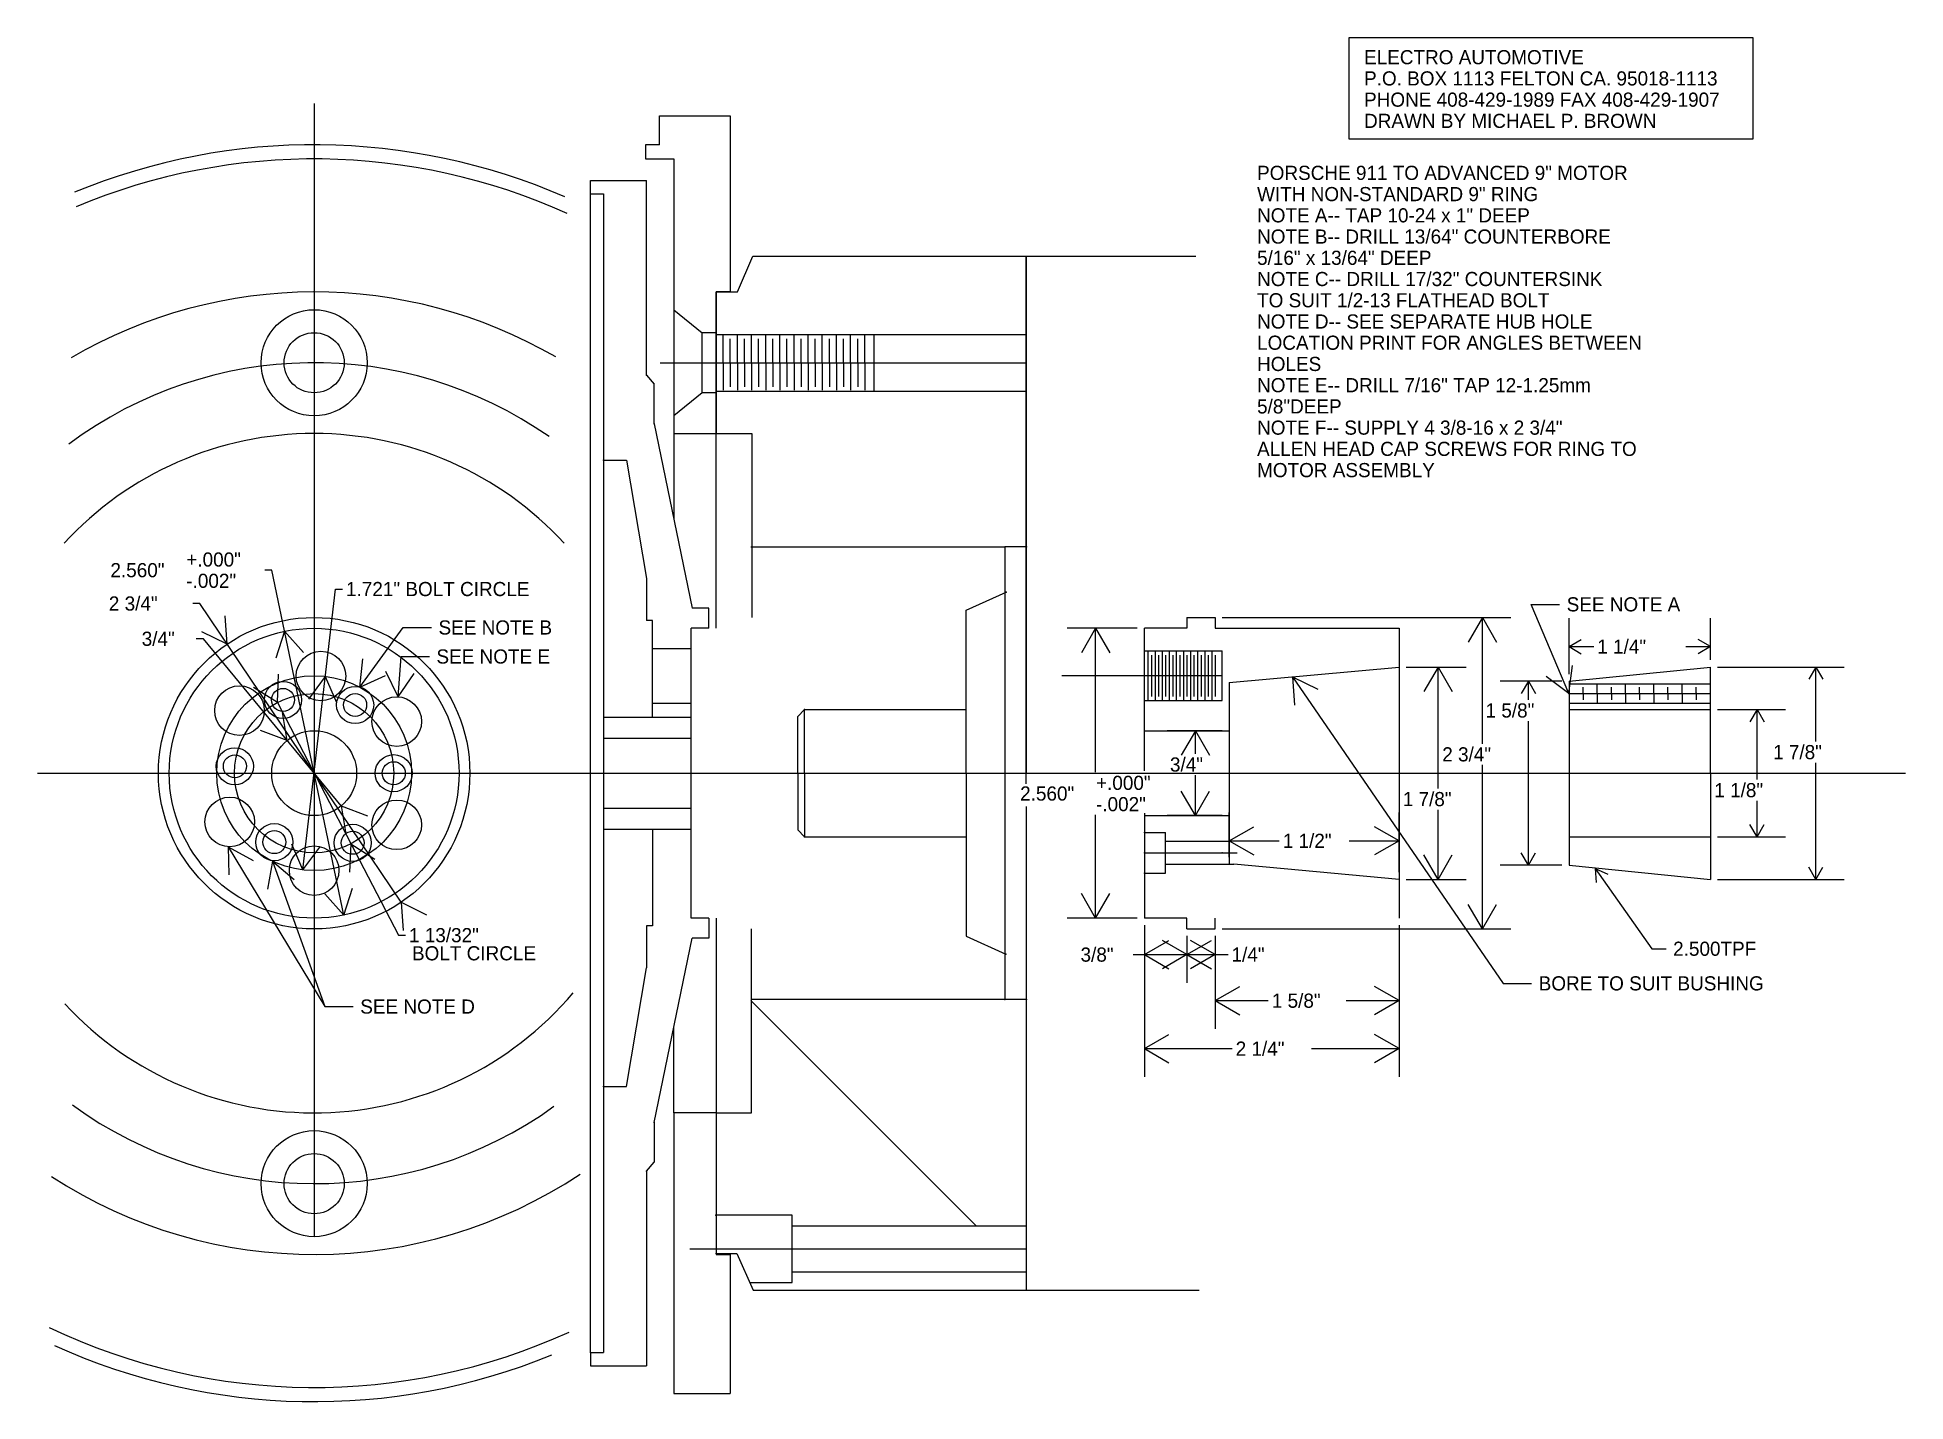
# Model space of a CAD drawing. Extents: x 0.5 to 17, y 1.2 to 13.2.
import ezdxf

# ---------------------------------------------------------------- set-up
doc = ezdxf.new("R2010")
doc.units = 0

msp = doc.modelspace()

# ---------------------------------------------------------------- linework, layer by layer
at = {"layer": 'ADC9', "color": 7, "linetype": 'CONTINUOUS'}
for p, q in [((9.231676, 6.75), (9.231676, 11.315)), ((9.231676, 11.315), (10.729809, 11.315)), ((9.231676, 11.315), (9.231676, 6.75)), ((9.236, 8.749995), (9.045, 8.749995)), ((9.045, 8.749995), (9.045, 4.750005)), ((8.702999, 8.19), (9.054943, 8.348969)), ((8.702999, 6.75), (8.702999, 8.19)), ((7.215, 7.24993), (7.274988, 7.313709)), ((7.274988, 7.313709), (8.702999, 7.313709)), ((7.274988, 6.751209), (7.274988, 7.313709)), ((7.215, 6.75), (7.215, 7.24993)), ((7.215, 6.75), (7.215, 6.25)), ((7.274988, 6.751209), (7.274988, 6.188709)), ((8.702999, 6.75), (8.702999, 5.31)), ((9.231676, 6.657137), (9.231676, 6.75)), ((9.231676, 6.457164), (9.231676, 2.185)), ((7.274988, 6.188709), (7.215, 6.25)), ((7.274988, 6.188709), (8.702999, 6.188709)), ((8.702999, 5.31), (9.051756, 5.150971)), ((9.236124, 4.750005), (9.045124, 4.750005)), ((9.231676, 2.185), (10.761583, 2.185))]:
    msp.add_line(p, q, dxfattribs=at)
at = {"layer": 'ADC9', "color": 7}
for p in [(9.236, 8.749995), (9.054943, 8.348969), (7.274988, 7.313709), (7.215, 6.75), (7.215, 6.75), (7.215, 6.75), (7.274988, 6.751209), (8.702999, 6.75), (8.702999, 6.75), (8.702999, 6.75), (9.045, 6.75), (9.045, 6.75), (9.231676, 6.75), (9.231676, 6.75), (9.231676, 6.75), (7.274988, 6.188709), (9.051756, 5.150971), (9.236124, 4.750005)]:
    msp.add_point(p, dxfattribs=at)
at = {"layer": 'BUSH', "color": 7, "linetype": 'CONTINUOUS'}
for p, q in [((14.026999, 7.625), (14.026999, 8.117966)), ((15.276999, 7.75), (15.276999, 8.117966)), ((14.026999, 7.867966), (14.135253, 7.930466)), ((15.276999, 7.867966), (15.168746, 7.930466)), ((14.026999, 7.867966), (14.135253, 7.805466)), ((14.026999, 7.867966), (14.245314, 7.867966)), ((15.058685, 7.867966), (15.276999, 7.867966)), ((15.276999, 7.867966), (15.168746, 7.805466)), ((14.026999, 7.5625), (15.276999, 7.6875)), ((15.276999, 6.75), (15.276999, 7.6875)), ((15.339499, 7.6875), (16.456827, 7.6875)), ((16.206827, 7.6875), (16.144327, 7.579247)), ((16.206827, 7.6875), (16.269327, 7.579247)), ((16.206827, 7.030931), (16.206827, 7.6875)), ((13.964499, 7.5625), (13.418021, 7.5625)), ((13.668021, 7.5625), (13.605521, 7.454247)), ((13.668021, 7.5625), (13.730521, 7.454247)), ((13.668021, 7.399062), (13.668021, 7.5625)), ((14.025859, 7.454028), (15.276999, 7.454028)), ((14.026999, 7.5625), (14.026999, 6.75)), ((14.026999, 7.539058), (15.276999, 7.539058)), ((14.150859, 7.454028), (14.150859, 7.508728)), ((14.150859, 7.454028), (14.150859, 7.399328)), ((14.275859, 7.454028), (14.275859, 7.540414)), ((14.275859, 7.454028), (14.275859, 7.367641)), ((14.400859, 7.454028), (14.400859, 7.508728)), ((14.400859, 7.454028), (14.400859, 7.399328)), ((14.525859, 7.454028), (14.525859, 7.540414)), ((14.525859, 7.454028), (14.525859, 7.367641)), ((14.650859, 7.454028), (14.650859, 7.508728)), ((14.650859, 7.454028), (14.650859, 7.399328)), ((14.775859, 7.454028), (14.775859, 7.540414)), ((14.775859, 7.454028), (14.775859, 7.367641)), ((14.900859, 7.454028), (14.900859, 7.508728)), ((14.900859, 7.454028), (14.900859, 7.399328)), ((15.025859, 7.454028), (15.025859, 7.540414)), ((15.025859, 7.454028), (15.025859, 7.367641)), ((15.150859, 7.454028), (15.150859, 7.508728)), ((15.150859, 7.454028), (15.150859, 7.399328)), ((14.026999, 7.367158), (15.276999, 7.367158)), ((14.026999, 7.312491), (15.276999, 7.312491)), ((15.339499, 7.312491), (15.93774, 7.312491)), ((15.68774, 7.312491), (15.62524, 7.204238)), ((15.68774, 7.312491), (15.75024, 7.204238)), ((15.68774, 6.694737), (15.68774, 7.312491)), ((13.668021, 5.9375), (13.668021, 7.210512)), ((16.206827, 5.8125), (16.206827, 6.842615)), ((14.026999, 6.75), (14.026999, 5.9375)), ((15.276999, 6.75), (15.276999, 5.8125)), ((15.68774, 6.187509), (15.68774, 6.506421)), ((15.68774, 6.187509), (15.62524, 6.295762)), ((15.68774, 6.187509), (15.75024, 6.295762)), ((14.029506, 6.187509), (15.276999, 6.187509)), ((15.339499, 6.187509), (15.93774, 6.187509)), ((13.668021, 5.9375), (13.605521, 6.045753)), ((13.668021, 5.9375), (13.730521, 6.045753)), ((13.964499, 5.9375), (13.418021, 5.9375)), ((14.026999, 5.9375), (15.276999, 5.8125)), ((14.256747, 5.909513), (14.370309, 5.857276)), ((14.256747, 5.909513), (14.26829, 5.785047)), ((14.256747, 5.909513), (14.75924, 5.19977)), ((15.339499, 5.8125), (16.456827, 5.8125)), ((16.206827, 5.8125), (16.144327, 5.920753)), ((16.206827, 5.8125), (16.269327, 5.920753)), ((14.75924, 5.19977), (14.88424, 5.19977))]:
    msp.add_line(p, q, dxfattribs=at)
at = {"layer": 'BUSH', "color": 7}
for p in [(14.025859, 7.454028), (14.150859, 7.454028), (14.275859, 7.454028), (14.275859, 7.454028), (14.400859, 7.454028), (14.400859, 7.454028), (14.525859, 7.454028), (14.525859, 7.454028), (14.525859, 7.454028), (14.650859, 7.454028), (14.775859, 7.454028), (14.775859, 7.454028), (14.900859, 7.454028), (15.025859, 7.454028), (15.025859, 7.454028), (15.150859, 7.454028), (15.15232, 7.453108), (15.15232, 7.453108), (15.152328, 7.453108), (15.152328, 7.453108), (14.026999, 6.75), (14.026999, 6.75), (14.026999, 6.75), (14.026999, 6.75)]:
    msp.add_point(p, dxfattribs=at)
at = {"layer": 'CNTRLINE', "color": 7, "linetype": 'CONTINUOUS'}
for p, q in [((2.944411, 12.66307), (2.944411, 2.656499)), ((0.5, 6.75), (17, 6.75))]:
    msp.add_line(p, q, dxfattribs=at)
at = {"layer": 'DIEM', "color": 7, "linetype": 'CONTINUOUS'}
for p, q in [((2.571055, 8.543557), (2.508555, 8.543557)), ((3.20527, 5.496863), (2.571055, 8.543557)), ((2.845752, 5.895175), (3.132143, 8.376604)), ((3.132143, 8.376604), (3.194643, 8.376604)), ((1.934316, 8.248684), (1.871816, 8.248684)), ((3.712893, 5.609798), (1.934316, 8.248684)), ((2.175928, 7.890202), (2.158579, 8.139599)), ((10.964499, 8.125), (13.51219, 8.125)), ((13.26219, 8.125), (13.13719, 7.908494)), ((13.26219, 8.125), (13.38719, 7.908494)), ((13.26219, 7.010678), (13.26219, 8.125)), ((14.025859, 7.454028), (13.693897, 8.241376)), ((13.693897, 8.241376), (13.943897, 8.241376)), ((1.966153, 7.937429), (1.903653, 7.937429)), ((2.175928, 7.890202), (1.951269, 7.999875)), ((3.182855, 6.460571), (1.966153, 7.937429)), ((2.683551, 8.003137), (2.605298, 7.7657)), ((2.683551, 8.003137), (2.850051, 7.816649)), ((3.347179, 7.510419), (3.730412, 8.037246)), ((3.730412, 8.037246), (3.980412, 8.037246)), ((10.214499, 8.03), (9.595644, 8.03)), ((9.845644, 8.03), (9.720644, 7.813493)), ((9.845644, 8.03), (9.970644, 7.813493)), ((9.845644, 6.759115), (9.845644, 8.03)), ((3.347179, 7.510419), (3.373457, 7.759034)), ((3.687551, 7.424585), (3.712192, 7.780757)), ((3.712192, 7.780757), (3.962192, 7.780757)), ((2.620067, 7.373707), (2.631078, 7.623464)), ((3.043069, 7.604825), (2.89407, 7.404078)), ((3.043069, 7.604825), (3.142422, 7.375415)), ((3.347179, 7.510419), (3.575625, 7.61197)), ((3.687551, 7.424585), (3.577792, 7.649203)), ((3.687551, 7.424585), (3.827196, 7.631948)), ((11.583909, 7.60105), (11.809619, 7.493557)), ((11.583909, 7.60105), (11.603672, 7.351833)), ((11.583909, 7.60105), (13.446751, 4.894052)), ((12.589499, 7.6875), (13.120076, 7.6875)), ((12.870076, 7.6875), (12.745076, 7.470994)), ((12.870076, 7.6875), (12.995076, 7.470994)), ((12.870076, 6.615987), (12.870076, 7.6875)), ((14.025859, 7.454028), (13.826565, 7.604964)), ((14.025859, 7.454028), (14.056927, 7.70209)), ((2.620067, 7.373707), (2.409276, 7.508122)), ((2.620067, 7.373707), (3.688158, 5.319787)), ((2.705966, 7.039429), (2.664776, 7.286012)), ((2.705966, 7.039429), (2.471824, 7.127049)), ((10.964499, 7.125), (10.478144, 7.125)), ((10.728144, 7.125), (10.603144, 6.908494)), ((10.728144, 7.125), (10.853144, 6.908494)), ((10.728144, 6.920843), (10.728144, 7.125)), ((13.26219, 5.375), (13.26219, 6.823005)), ((10.728144, 6.375), (10.728144, 6.733198)), ((3.182855, 6.460571), (3.416998, 6.372951)), ((3.182855, 6.460571), (3.224045, 6.213988)), ((10.728144, 6.375), (10.603144, 6.591506)), ((10.728144, 6.375), (10.853144, 6.591506)), ((9.845644, 5.47), (9.845644, 6.38286)), ((10.964499, 6.375), (10.478144, 6.375)), ((11.026999, 6.008972), (11.026999, 6.402758)), ((11.026999, 6.152758), (11.243506, 6.277758)), ((12.526999, 6.152758), (12.310493, 6.277758)), ((12.526999, 5.875), (12.526999, 6.402758)), ((12.870076, 5.8125), (12.870076, 6.427671)), ((2.845752, 5.895175), (2.746399, 6.124585)), ((3.268754, 6.126293), (3.257743, 5.876536)), ((3.268754, 6.126293), (3.479545, 5.991878)), ((11.026999, 6.152758), (11.243506, 6.027758)), ((11.026999, 6.152758), (11.467545, 6.152758)), ((12.086454, 6.152758), (12.526999, 6.152758)), ((12.526999, 6.152758), (12.310493, 6.027758)), ((2.18618, 6.101137), (2.405125, 5.98046)), ((2.18618, 6.101137), (2.191143, 5.851186)), ((2.18618, 6.101137), (3.039246, 4.689086)), ((2.575489, 5.972596), (2.5315, 5.726497)), ((2.575489, 5.972596), (2.766623, 5.811451)), ((2.575489, 5.972596), (3.039246, 4.689086)), ((2.845752, 5.895175), (2.994751, 6.095922)), ((12.870076, 5.8125), (12.745076, 6.029006)), ((12.870076, 5.8125), (12.995076, 6.029006)), ((12.589499, 5.8125), (13.120076, 5.8125)), ((3.20527, 5.496863), (3.03877, 5.683351)), ((3.20527, 5.496863), (3.283523, 5.7343)), ((9.845644, 5.47), (9.720644, 5.686507)), ((9.845644, 5.47), (9.970644, 5.686507)), ((3.712893, 5.609798), (3.937552, 5.500125)), ((3.712893, 5.609798), (3.730242, 5.360401)), ((10.214499, 5.47), (9.595644, 5.47)), ((13.26219, 5.375), (13.13719, 5.591506)), ((13.26219, 5.375), (13.38719, 5.591506)), ((3.688158, 5.319787), (3.750658, 5.319787)), ((10.276999, 5.4075), (10.276999, 4.898392)), ((10.276999, 5.4075), (10.276999, 4.067548)), ((10.651999, 5.3125), (10.651999, 4.898392)), ((10.651999, 5.3125), (10.651999, 4.898392)), ((10.901999, 5.3125), (10.901999, 4.898392)), ((10.901999, 5.3125), (10.901999, 4.491448)), ((10.964499, 5.375), (13.51219, 5.375)), ((12.526999, 5.4075), (12.526999, 4.491448)), ((12.526999, 5.4075), (12.526999, 4.067548)), ((10.176911, 5.148392), (10.651999, 5.148392)), ((10.276999, 5.148392), (10.493506, 5.273392)), ((10.276999, 5.148392), (10.493506, 5.023392)), ((10.651999, 5.148392), (10.435493, 5.273392)), ((10.651999, 5.148392), (10.435493, 5.023392)), ((10.651999, 5.148392), (10.868506, 5.273392)), ((10.651999, 5.148392), (10.868506, 5.023392)), ((10.651999, 5.148392), (11.015383, 5.148392)), ((10.901999, 5.148392), (10.685493, 5.273392)), ((10.901999, 5.148392), (10.685493, 5.023392)), ((10.901999, 4.741448), (11.118506, 4.866448)), ((12.526999, 4.741448), (12.310493, 4.866448)), ((13.446751, 4.894052), (13.696751, 4.894052)), ((3.039246, 4.689086), (3.289246, 4.689086)), ((3.039246, 4.689086), (3.289246, 4.689086)), ((10.901999, 4.741448), (11.118506, 4.616448)), ((10.901999, 4.741448), (11.370917, 4.741448)), ((12.058082, 4.741448), (12.526999, 4.741448)), ((12.526999, 4.741448), (12.310493, 4.616448)), ((10.276999, 4.317548), (10.493506, 4.442548)), ((10.276999, 4.317548), (10.493506, 4.192548)), ((10.276999, 4.317548), (11.051811, 4.317548)), ((11.752188, 4.317548), (12.526999, 4.317548)), ((12.526999, 4.317548), (12.310493, 4.442548)), ((12.526999, 4.317548), (12.310493, 4.192548))]:
    msp.add_line(p, q, dxfattribs=at)
at = {"layer": 'HUB', "color": 7, "linetype": 'CONTINUOUS'}
for p, q in [((10.651999, 8.125), (10.901999, 8.125)), ((10.651999, 8.125), (10.651999, 8.03)), ((10.901999, 8.125), (10.901999, 8.03)), ((10.651999, 8.03), (10.276999, 8.03)), ((10.276999, 6.770848), (10.276999, 8.03)), ((10.901999, 8.03), (12.526999, 8.03)), ((12.526999, 8.03), (12.526999, 5.47)), ((10.276999, 7.8295), (10.965, 7.8295)), ((10.308, 7.8295), (10.308, 7.3915)), ((10.339499, 7.792542), (10.339499, 7.428458)), ((10.370749, 7.8295), (10.370749, 7.3915)), ((10.401999, 7.792542), (10.401999, 7.428458)), ((10.433499, 7.8295), (10.433499, 7.3915)), ((10.464499, 7.792542), (10.464499, 7.428458)), ((10.496249, 7.8295), (10.496249, 7.3915)), ((10.526999, 7.792542), (10.526999, 7.428458)), ((10.558999, 7.8295), (10.558999, 7.3915)), ((10.589499, 7.792542), (10.589499, 7.428458)), ((10.621749, 7.8295), (10.621749, 7.3915)), ((10.651999, 7.792542), (10.651999, 7.428458)), ((10.684499, 7.8295), (10.684499, 7.3915)), ((10.714499, 7.792542), (10.714499, 7.428458)), ((10.747249, 7.8295), (10.747249, 7.3915)), ((10.776999, 7.792542), (10.776999, 7.428458)), ((10.809999, 7.8295), (10.809999, 7.3915)), ((10.839499, 7.792542), (10.839499, 7.428458)), ((10.872748, 7.8295), (10.872748, 7.3915)), ((10.901999, 7.792542), (10.901999, 7.428458)), ((10.965, 7.3915), (10.965, 7.8295)), ((10.965, 7.6105), (9.547382, 7.6105)), ((11.026999, 7.55), (12.526999, 7.6875)), ((11.026999, 7.55), (11.026999, 5.946472)), ((10.276999, 7.3915), (10.965, 7.3915)), ((10.276999, 7.125), (11.026999, 7.125)), ((10.276999, 6.398349), (10.276999, 5.47)), ((10.276999, 6.375), (11.026999, 6.375)), ((10.276999, 6.2267), (10.464499, 6.2267)), ((10.464499, 5.8673), (10.464499, 6.2267)), ((10.464499, 6.149572), (11.026999, 6.149572)), ((10.276999, 6.047), (11.097483, 6.047)), ((10.464499, 5.946472), (11.065483, 5.946472)), ((12.526999, 5.8125), (11.065483, 5.946472)), ((10.276999, 5.8673), (10.464499, 5.8673)), ((10.651999, 5.47), (10.276999, 5.47)), ((10.651999, 5.375), (10.651999, 5.47)), ((10.901999, 5.375), (10.901999, 5.47)), ((10.651999, 5.375), (10.901999, 5.375))]:
    msp.add_line(p, q, dxfattribs=at)
for centre, radius in [((2.944411, 6.75), 1.375), ((2.944411, 6.75), 1.28), ((3.004436, 7.608404), 0.219), ((2.944411, 6.75), 0.8605), ((2.28523, 7.303119), 0.219), ((2.944411, 6.75), 0.703), ((2.669727, 7.397115), 0.164), ((2.669727, 7.397115), 0.10155), ((3.306483, 7.352589), 0.164), ((3.306483, 7.352589), 0.10155), ((3.674156, 7.205996), 0.219), ((2.944411, 6.75), 0.375), ((2.244086, 6.811271), 0.164), ((2.244086, 6.811271), 0.10155), ((3.647411, 6.75), 0.164), ((3.647411, 6.75), 0.10155), ((2.199196, 6.31975), 0.219), ((3.674156, 6.294004), 0.219), ((2.592911, 6.141184), 0.164), ((3.285232, 6.135142), 0.164), ((2.592911, 6.141184), 0.10155), ((2.944411, 5.889501), 0.219), ((3.285232, 6.135142), 0.10155)]:
    msp.add_circle(centre, radius, dxfattribs=at)
at = {"layer": 'HUB', "color": 7}
for p in [(10.276999, 7.6105), (10.276999, 7.6105), (10.276999, 7.6105), (10.308, 7.6105), (10.339499, 7.6105), (10.370749, 7.6105), (10.401999, 7.6105), (10.904499, 7.6105), (2.944411, 6.75), (10.276999, 6.2267), (10.464499, 6.149572), (10.276999, 6.047), (10.464499, 6.048022), (10.464499, 5.946472), (10.963355, 6.048022), (10.276999, 5.8673), (2.944411, 5.375)]:
    msp.add_point(p, dxfattribs=at)
at = {"layer": 'PARTS', "color": 7, "linetype": 'CONTINUOUS'}
for p, q in [((12.084116, 13.248589), (15.650568, 13.248589)), ((12.084116, 12.348604), (12.084116, 13.248589)), ((15.650568, 13.248589), (15.650568, 12.348604)), ((15.650568, 12.348604), (12.084116, 12.348604)), ((5.385, 11.8675), (5.385, 11.985)), ((5.385, 11.985), (5.879, 11.985)), ((5.879, 10.265001), (5.879, 11.985)), ((5.385, 11.867499), (5.5, 11.867499)), ((5.385, 1.632501), (5.385, 11.867499)), ((5.5, 11.867499), (5.5, 1.632501)), ((5.879, 10.265), (5.946, 10.186)), ((5.946, 9.835), (5.946, 10.186)), ((5.946, 9.835), (6.282, 8.208)), ((5.5, 9.5155), (5.703, 9.5155)), ((5.703, 9.5155), (5.879, 8.47)), ((5.879, 8.47), (5.879, 8.098)), ((5.933, 8.098), (5.879, 8.098)), ((5.933, 7.244), (5.933, 8.098)), ((6.43, 8.208), (6.282, 8.208)), ((6.43, 8.03), (6.43, 8.208)), ((6.43, 8.03), (6.275, 8.03)), ((6.275, 5.47), (6.275, 8.03)), ((5.933, 7.8525), (6.275, 7.8525)), ((5.933, 7.3685), (6.275, 7.3685)), ((5.503, 7.244), (6.275, 7.244)), ((5.5, 7.059), (6.275, 7.059)), ((5.5, 6.441), (6.275, 6.441)), ((5.503, 6.256), (6.275, 6.256)), ((5.933, 6.256), (5.933, 5.402)), ((6.43, 5.47), (6.275, 5.47)), ((6.43, 5.47), (6.43, 5.292)), ((5.933, 5.402), (5.879, 5.402)), ((5.879, 5.402), (5.879, 5.03)), ((5.946, 3.665), (6.282, 5.292)), ((6.43, 5.292), (6.282, 5.292)), ((5.703, 3.9845), (5.879, 5.03)), ((5.5, 3.9845), (5.703, 3.9845)), ((5.946, 3.665), (5.946, 3.314)), ((5.879, 3.235), (5.946, 3.314)), ((5.879, 3.235), (5.879, 1.515001)), ((5.385, 1.632501), (5.5, 1.632501)), ((5.385, 1.632501), (5.385, 1.515001)), ((5.385, 1.515001), (5.879, 1.515001))]:
    msp.add_line(p, q, dxfattribs=at)
at = {"layer": 'PARTS', "color": 7}
for p in [(5.385, 11.867499), (5.879, 10.265), (5.946, 9.835), (5.5, 9.5155), (5.5, 6.75), (5.5, 3.9845), (5.946, 3.665), (5.879, 3.235), (5.385, 1.632501)]:
    msp.add_point(p, dxfattribs=at)
at = {"layer": 'PLATE', "color": 7, "linetype": 'CONTINUOUS'}
for p, q in [((5.995, 12.3), (5.995, 12.556035)), ((5.995, 12.556035), (6.62, 12.556035)), ((6.62, 12.556035), (6.62, 11)), ((5.995, 12.3), (5.87, 12.3)), ((5.87, 12.3), (5.87, 12.175)), ((5.87, 12.175), (5.995, 12.175)), ((5.995, 12.175), (6.12, 12.175)), ((6.12, 12.175), (6.12, 10.8435)), ((6.62, 11), (6.495, 11)), ((6.495, 11), (6.495, 9.75)), ((6.12, 10.8435), (6.371, 10.6406)), ((6.12, 10.8435), (6.12, 9.75)), ((6.371, 10.1094), (6.371, 10.6406)), ((6.495, 10.6406), (6.371, 10.6406)), ((6.371, 10.1094), (6.12, 9.9065)), ((6.495, 10.1094), (6.371, 10.1094)), ((6.12, 9.75), (6.495, 9.75)), ((6.12, 9.75), (6.12, 8.992446)), ((6.12, 3.75), (6.12, 4.507554)), ((6.495, 3.75), (6.12, 3.75)), ((6.12, 3.75), (6.12, 1.272702)), ((6.495, 2.5), (6.622792, 2.5)), ((6.62, 2.5), (6.62, 1.272702)), ((6.12, 1.272702), (6.62, 1.272702))]:
    msp.add_line(p, q, dxfattribs=at)
for centre, radius in [((2.944411, 10.375), 0.4685), ((2.944411, 10.375), 0.2656), ((2.944411, 3.125), 0.468501), ((2.944411, 3.125), 0.265601)]:
    msp.add_circle(centre, radius, dxfattribs=at)
for centre, radius, start, end in [((2.94441, 6.750004), 5.549998, 66.487787, 112.41764), ((2.944412, 6.750001), 5.425, 65.672875, 112.804108), ((2.944411, 6.750001), 4.249999, 59.871163, 120.331416), ((2.94441, 6.749998), 3.625002, 55.094522, 126.691858), ((2.944411, 6.749999), 3.000001, 42.592547, 137.39132), ((2.944411, 6.750001), 3.000001, 222.791781, 319.730186), ((2.94441, 6.750003), 3.625003, 233.932661, 305.758315), ((2.944411, 6.75), 4.250001, 236.900115, 303.559719), ((2.944411, 6.75), 5.425, 244.44501, 294.532293), ((2.944411, 6.750001), 5.55, 245.582566, 292.212157)]:
    msp.add_arc(centre, radius, start, end, dxfattribs=at)
at = {"layer": 'PLATE', "color": 7}
for p in [(2.944411, 12.175001), (2.944411, 10.375), (2.944411, 10.375), (6.12, 10.375), (6.12, 10.375), (2.944411, 6.75), (2.944411, 6.75), (2.944411, 6.75), (2.944411, 3.125), (2.944411, 3.125)]:
    msp.add_point(p, dxfattribs=at)
at = {"layer": 'RING', "color": 7, "linetype": 'CONTINUOUS'}
for p, q in [((6.6825, 11), (6.819513, 11.315)), ((6.819513, 11.315), (9.231676, 11.315)), ((6.495, 11), (6.6825, 11)), ((6.495, 8.03), (6.495, 11)), ((6.494583, 10.624998), (9.231676, 10.624998)), ((6.557497, 10.374356), (6.557497, 10.624933)), ((6.619988, 10.374356), (6.619988, 10.585357)), ((6.68248, 10.374356), (6.68248, 10.624933)), ((6.744971, 10.374356), (6.744971, 10.585357)), ((6.807463, 10.374356), (6.807463, 10.624933)), ((6.869954, 10.374356), (6.869954, 10.585357)), ((6.932446, 10.374356), (6.932446, 10.624933)), ((6.994937, 10.374356), (6.994937, 10.585357)), ((7.057428, 10.374356), (7.057428, 10.624933)), ((7.11992, 10.374356), (7.11992, 10.585357)), ((7.182411, 10.374356), (7.182411, 10.624933)), ((7.244903, 10.374356), (7.244903, 10.585357)), ((7.307394, 10.374356), (7.307394, 10.624933)), ((7.369885, 10.374356), (7.369885, 10.585357)), ((7.432377, 10.374356), (7.432377, 10.624933)), ((7.494868, 10.374356), (7.494868, 10.585357)), ((7.55736, 10.374356), (7.55736, 10.624933)), ((7.619851, 10.374356), (7.619851, 10.585357)), ((7.682343, 10.374356), (7.682343, 10.624933)), ((7.744834, 10.374356), (7.744834, 10.585357)), ((7.807325, 10.374356), (7.807325, 10.624933)), ((7.888334, 10.624998), (7.888334, 10.124999)), ((6.000178, 10.374998), (9.231676, 10.374998)), ((6.557497, 10.374356), (6.557497, 10.132491)), ((6.619988, 10.373297), (6.619988, 10.162296)), ((6.68248, 10.374356), (6.68248, 10.132491)), ((6.744971, 10.373297), (6.744971, 10.162296)), ((6.807463, 10.374356), (6.807463, 10.132491)), ((6.869954, 10.373297), (6.869954, 10.162296)), ((6.932446, 10.374356), (6.932446, 10.132491)), ((6.994937, 10.373297), (6.994937, 10.162296)), ((7.057428, 10.374356), (7.057428, 10.132491)), ((7.11992, 10.373297), (7.11992, 10.162296)), ((7.182411, 10.374356), (7.182411, 10.132491)), ((7.244903, 10.373297), (7.244903, 10.162296)), ((7.307394, 10.374356), (7.307394, 10.132491)), ((7.369885, 10.373297), (7.369885, 10.162296)), ((7.432377, 10.374356), (7.432377, 10.132491)), ((7.494868, 10.373297), (7.494868, 10.162296)), ((7.55736, 10.374356), (7.55736, 10.132491)), ((7.619851, 10.373297), (7.619851, 10.162296)), ((7.682343, 10.374356), (7.682343, 10.132491)), ((7.744834, 10.373297), (7.744834, 10.162296)), ((7.807325, 10.374356), (7.807325, 10.132491)), ((6.494472, 10.124999), (9.231676, 10.124999)), ((6.497107, 9.749999), (6.809607, 9.749999)), ((6.809607, 9.749999), (6.809607, 8.75)), ((6.802506, 8.75), (9.045, 8.75)), ((6.809607, 8.75), (6.809607, 8.125)), ((6.495, 5.47), (6.495, 2.5)), ((6.807013, 4.75), (6.807013, 5.375)), ((8.790771, 2.752999), (6.800391, 4.743379)), ((9.045124, 4.750005), (6.807013, 4.750005)), ((6.807013, 3.75), (6.807013, 4.75)), ((6.494513, 3.75), (6.807013, 3.75)), ((7.166871, 2.847007), (6.49307, 2.847007)), ((7.166871, 2.253007), (7.166871, 2.847007)), ((7.165861, 2.752999), (9.231676, 2.752999)), ((6.263297, 2.55), (9.231676, 2.55)), ((6.495, 2.507709), (6.6775, 2.507709)), ((6.6775, 2.507709), (6.820659, 2.185)), ((7.165861, 2.347002), (9.231676, 2.347002)), ((6.791871, 2.253007), (7.166871, 2.253007)), ((6.820659, 2.185), (9.231676, 2.185))]:
    msp.add_line(p, q, dxfattribs=at)
at = {"layer": 'RING', "color": 7}
for p in [(6.494583, 10.624998), (6.495, 10.374998), (6.495, 10.374998), (6.495, 10.374998), (6.557497, 10.374356), (6.557497, 10.374356), (6.619988, 10.374356), (6.619988, 10.373297), (6.68248, 10.374356), (6.68248, 10.374356), (6.68248, 10.374356), (6.744971, 10.374356), (6.744971, 10.374356), (6.744971, 10.373297), (6.807463, 10.374356), (6.807463, 10.374356), (6.807463, 10.374356), (6.869954, 10.374356), (6.869954, 10.374356), (6.869954, 10.373297), (6.932446, 10.374356), (6.932446, 10.374356), (6.932446, 10.374356), (6.994937, 10.374356), (6.994937, 10.374356), (6.994937, 10.373297), (7.057428, 10.374356), (7.057428, 10.374356), (7.057428, 10.374356), (7.11992, 10.374356), (7.11992, 10.374356), (7.11992, 10.373297), (7.182411, 10.374356), (7.182411, 10.374356), (7.182411, 10.374356), (7.244903, 10.374356), (7.244903, 10.374356), (7.244903, 10.373297), (7.307394, 10.374356), (7.307394, 10.374356), (7.307394, 10.374356), (7.369885, 10.374356), (7.369885, 10.374356), (7.369885, 10.373297), (7.432377, 10.374356), (7.432377, 10.374356), (7.432377, 10.374356), (7.494868, 10.374356), (7.494868, 10.374356), (7.494868, 10.373297), (7.55736, 10.374356), (7.55736, 10.374356), (7.55736, 10.374356), (7.619851, 10.374356), (7.619851, 10.374356), (7.619851, 10.373297), (7.682343, 10.374356), (7.682343, 10.374356), (7.682343, 10.374356), (7.744834, 10.374356), (7.744834, 10.374356), (7.744834, 10.373297), (7.807325, 10.374356), (7.807325, 10.374356), (7.807325, 10.374356), (7.888119, 10.374998), (6.494472, 10.124999), (6.497107, 9.749999), (9.045124, 4.750005), (6.494513, 3.75), (6.49307, 2.846994), (6.495, 2.55), (6.495, 2.55), (6.495, 2.55), (6.495, 2.55), (6.495, 2.507709), (6.495, 2.507709)]:
    msp.add_point(p, dxfattribs=at)

# ---------------------------------------------------------------- texts
at = {"layer": 'BUSH', "color": 7}
for s, p in [('1 1/4"', (14.276564, 7.805393)), ('1 5/8"', (13.289873, 7.241762)), ('1 7/8"', (15.829379, 6.873865)), ('1 1/8"', (15.310292, 6.537671)), ('2.500TPF', (14.94674, 5.13727))]:
    msp.add_text(s, height=0.125, dxfattribs=at).set_placement(p)
at = {"layer": 'DIEM', "color": 7}
for s, p in [('PORSCHE 911 TO ADVANCED 9" MOTOR', (11.27202, 11.989445)), ('WITH NON-STANDARD 9" RING', (11.27202, 11.801945)), ('NOTE A-- TAP 10-24 x 1" DEEP', (11.27202, 11.614445)), ('NOTE B-- DRILL 13/64" COUNTERBORE', (11.27202, 11.426944)), ('5/16" x 13/64" DEEP', (11.27202, 11.239445)), ('NOTE C-- DRILL 17/32" COUNTERSINK', (11.27202, 11.051945)), ('TO SUIT 1/2-13 FLATHEAD BOLT', (11.27202, 10.864445)), ('NOTE D-- SEE SEPARATE HUB HOLE ', (11.27202, 10.676945)), ('LOCATION PRINT FOR ANGLES BETWEEN ', (11.27202, 10.489444)), ('HOLES', (11.27202, 10.301945)), ('NOTE E-- DRILL 7/16" TAP 12-1.25mm', (11.27202, 10.114445)), ('5/8"DEEP', (11.27202, 9.926945)), ('NOTE F-- SUPPLY 4 3/8-16 x 2 3/4"', (11.27202, 9.739445)), ('ALLEN HEAD CAP SCREWS FOR RING TO', (11.27202, 9.551945)), ('MOTOR ASSEMBLY', (11.27202, 9.364445)), ('2.560"', (1.145188, 8.480727)), ('+.000"', (1.815154, 8.574807)), ('-.002"', (1.815154, 8.386647)), ('1.721" BOLT CIRCLE', (3.225892, 8.314011)), ('2 3/4"', (1.131239, 8.186097)), ('SEE NOTE A', (14.006397, 8.178876)), ('SEE NOTE B', (4.042912, 7.974746)), ('3/4"', (1.421445, 7.874856)), ('SEE NOTE E', (4.024692, 7.718257)), ('2 3/4"', (12.907526, 6.854255)), ('3/4"', (10.502665, 6.764448)), ('2.560"', (9.179585, 6.508158)), ('+.000"', (9.849551, 6.602238)), ('-.002"', (9.849551, 6.414077)), ('1 7/8"', (12.558656, 6.45892)), ('1 1/2"', (11.498795, 6.090171)), ('1 13/32"', (3.781908, 5.257201)), ('BOLT CIRCLE', (3.808327, 5.097187)), ('3/8"', (9.712999, 5.085484)), ('1/4"', (11.046633, 5.085819)), ('BORE TO SUIT BUSHING', (13.75925, 4.831552)), ('1 5/8"', (11.402167, 4.678423)), ('SEE NOTE D', (3.351746, 4.626586)), ('2 1/4"', (11.083062, 4.254961))]:
    msp.add_text(s, height=0.125, dxfattribs=at).set_placement(p)
at = {"layer": 'PARTS', "color": 7}
for s, p in [('ELECTRO AUTOMOTIVE', (12.216863, 13.011093)), ('P.O. BOX 1113 FELTON CA. 95018-1113', (12.216863, 12.823593)), ('PHONE 408-429-1989 FAX 408-429-1907', (12.216863, 12.636093)), ('DRAWN BY MICHAEL P. BROWN', (12.216863, 12.448594))]:
    msp.add_text(s, height=0.125, dxfattribs=at).set_placement(p)

doc.saveas('drawing.dxf')
